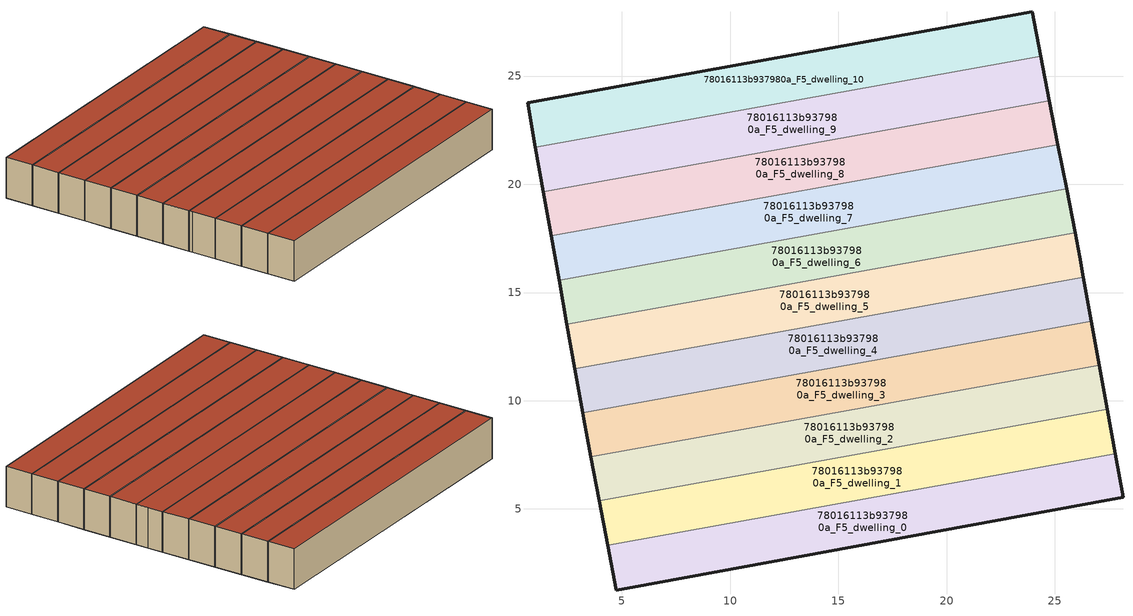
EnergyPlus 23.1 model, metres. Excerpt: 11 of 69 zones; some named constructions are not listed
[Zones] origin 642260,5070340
78016113b937980a_F5_dwelling_0
 floor to 78016113b937980a_F4_dwelling_0 (EU_floor_Construction): 28.15,5.55 27.79,7.55 4.34,3.33 4.73,1.25 z15
 wall outside (EU_wall_Construction): 27.79,7.55 28.15,5.55 4.73,1.25 4.34,3.33 z15:18
 wall to 78016113b937980a_F5_dwelling_1 (EU_wall_Construction): 4.34,3.33 27.79,7.55 z15:18
 roof outside (EU_roof_Construction): 27.79,7.55 28.15,5.55 4.73,1.25 4.34,3.33 z18
78016113b937980a_F5_dwelling_1
 floor to 78016113b937980a_F4_dwelling_1 (EU_floor_Construction): 27.79,7.55 27.42,9.59 3.95,5.37 4.34,3.33 z15
 wall outside (EU_wall_Construction): 27.42,9.59 27.79,7.55 / 4.34,3.33 3.95,5.37 z15:18
 wall to 78016113b937980a_F5_dwelling_2 (EU_wall_Construction): 3.95,5.37 27.42,9.59 z15:18
 roof outside (EU_roof_Construction): 27.42,9.59 27.79,7.55 4.34,3.33 3.95,5.37 z18
78016113b937980a_F5_dwelling_10
 floor to 78016113b937980a_F4_dwelling_10 (EU_floor_Construction): 24.35,25.92 23.95,27.96 0.64,23.77 1,21.71 z15
 wall outside (EU_wall_Construction): 1,21.71 0.64,23.77 23.95,27.96 24.35,25.92 z15:18
 wall to 78016113b937980a_F5_dwelling_9 (EU_wall_Construction): 24.35,25.92 1,21.71 z15:18
 roof outside (EU_roof_Construction): 23.95,27.96 24.35,25.92 1,21.71 0.64,23.77 z18
78016113b937980a_F5_dwelling_2
 floor to 78016113b937980a_F4_dwelling_2 (EU_floor_Construction): 27.42,9.59 27.06,11.64 3.57,7.41 3.95,5.37 z15
 wall outside (EU_wall_Construction): 27.06,11.64 27.42,9.59 / 3.95,5.37 3.57,7.41 z15:18
 wall to 78016113b937980a_F5_dwelling_3 (EU_wall_Construction): 3.57,7.41 27.06,11.64 z15:18
 roof outside (EU_roof_Construction): 27.06,11.64 27.42,9.59 3.95,5.37 3.57,7.41 z18
78016113b937980a_F5_dwelling_3
 floor to 78016113b937980a_F4_dwelling_3 (EU_floor_Construction): 27.06,11.64 26.69,13.67 3.19,9.44 3.24,9.16 3.57,7.41 z15
 wall outside (EU_wall_Construction): 26.69,13.67 27.06,11.64 / 3.57,7.41 3.24,9.16 3.19,9.44 z15:18
 wall to 78016113b937980a_F5_dwelling_4 (EU_wall_Construction): 3.19,9.44 26.69,13.67 z15:18
 roof outside (EU_roof_Construction): 26.69,13.67 27.06,11.64 3.57,7.41 3.24,9.16 3.19,9.44 z18
78016113b937980a_F5_dwelling_4
 floor to 78016113b937980a_F4_dwelling_4 (EU_floor_Construction): 26.69,13.67 26.32,15.71 2.82,11.48 3.19,9.44 z15
 wall outside (EU_wall_Construction): 26.32,15.71 26.69,13.67 / 3.19,9.44 2.82,11.48 z15:18
 wall to 78016113b937980a_F5_dwelling_5 (EU_wall_Construction): 2.82,11.48 26.32,15.71 z15:18
 roof outside (EU_roof_Construction): 26.32,15.71 26.69,13.67 3.19,9.44 2.82,11.48 z18
78016113b937980a_F5_dwelling_5
 floor to 78016113b937980a_F4_dwelling_5 (EU_floor_Construction): 26.32,15.71 26.15,16.66 25.94,17.75 2.46,13.52 2.82,11.48 z15
 wall outside (EU_wall_Construction): 2.82,11.48 2.46,13.52 / 25.94,17.75 26.15,16.66 26.32,15.71 z15:18
 wall to 78016113b937980a_F5_dwelling_6 (EU_wall_Construction): 2.46,13.52 25.94,17.75 z15:18
 roof outside (EU_roof_Construction): 25.94,17.75 26.15,16.66 26.32,15.71 2.82,11.48 2.46,13.52 z18
78016113b937980a_F5_dwelling_6
 floor to 78016113b937980a_F4_dwelling_6 (EU_floor_Construction): 25.94,17.75 25.55,19.79 2.1,15.57 2.46,13.52 z15
 wall outside (EU_wall_Construction): 25.55,19.79 25.94,17.75 / 2.46,13.52 2.1,15.57 z15:18
 wall to 78016113b937980a_F5_dwelling_7 (EU_wall_Construction): 2.1,15.57 25.55,19.79 z15:18
 roof outside (EU_roof_Construction): 25.55,19.79 25.94,17.75 2.46,13.52 2.1,15.57 z18
78016113b937980a_F5_dwelling_7
 floor to 78016113b937980a_F4_dwelling_7 (EU_floor_Construction): 25.55,19.79 25.15,21.83 1.73,17.61 2.1,15.57 z15
 wall outside (EU_wall_Construction): 25.15,21.83 25.55,19.79 / 2.1,15.57 1.73,17.61 z15:18
 wall to 78016113b937980a_F5_dwelling_8 (EU_wall_Construction): 1.73,17.61 25.15,21.83 z15:18
 roof outside (EU_roof_Construction): 25.15,21.83 25.55,19.79 2.1,15.57 1.73,17.61 z18
78016113b937980a_F5_dwelling_8
 floor to 78016113b937980a_F4_dwelling_8 (EU_floor_Construction): 25.15,21.83 24.75,23.87 1.37,19.66 1.73,17.61 z15
 wall outside (EU_wall_Construction): 24.75,23.87 25.15,21.83 / 1.73,17.61 1.37,19.66 z15:18
 wall to 78016113b937980a_F5_dwelling_9 (EU_wall_Construction): 1.37,19.66 24.75,23.87 z15:18
 roof outside (EU_roof_Construction): 24.75,23.87 25.15,21.83 1.73,17.61 1.37,19.66 z18
78016113b937980a_F5_dwelling_9
 floor to 78016113b937980a_F4_dwelling_9 (EU_floor_Construction): 24.75,23.87 24.35,25.92 1,21.71 1.37,19.66 z15
 wall outside (EU_wall_Construction): 24.35,25.92 24.75,23.87 / 1.37,19.66 1,21.71 z15:18
 roof outside (EU_roof_Construction): 24.35,25.92 24.75,23.87 1.37,19.66 1,21.71 z18
[HVACTEMPLATE:THERMOSTAT] Constant Heating Setpoint=20; Constant Cooling Setpoint=50
EU_HeatOnly_78016113b937980a_F1_dwelling_8; EU_HeatOnly_78016113b937980a_F1_dwelling_9; EU_HeatOnly_78016113b937980a_F1_dwelling_10; EU_HeatOnly_78016113b937980a_F1_dwelling_11; EU_HeatOnly_78016113b937980a_F2_dwelling_0; EU_HeatOnly_78016113b937980a_F2_dwelling_1; EU_HeatOnly_78016113b937980a_F2_dwelling_2; EU_HeatOnly_78016113b937980a_F2_dwelling_3; EU_HeatOnly_78016113b937980a_F2_dwelling_4; EU_HeatOnly_78016113b937980a_F2_dwelling_5; EU_HeatOnly_78016113b937980a_F2_dwelling_6; EU_HeatOnly_78016113b937980a_F2_dwelling_7; EU_HeatOnly_78016113b937980a_F2_dwelling_8; EU_HeatOnly_78016113b937980a_F2_dwelling_9; EU_HeatOnly_78016113b937980a_F2_dwelling_10; EU_HeatOnly_78016113b937980a_F2_dwelling_11; EU_HeatOnly_78016113b937980a_F3_dwelling_0; EU_HeatOnly_78016113b937980a_F3_dwelling_1; EU_HeatOnly_78016113b937980a_F3_dwelling_2; EU_HeatOnly_78016113b937980a_F3_dwelling_3; EU_HeatOnly_78016113b937980a_F3_dwelling_4; EU_HeatOnly_78016113b937980a_F3_dwelling_5; EU_HeatOnly_78016113b937980a_F3_dwelling_6; EU_HeatOnly_78016113b937980a_F3_dwelling_7; EU_HeatOnly_78016113b937980a_F3_dwelling_8; EU_HeatOnly_78016113b937980a_F3_dwelling_9; EU_HeatOnly_78016113b937980a_F3_dwelling_10; EU_HeatOnly_78016113b937980a_F4_dwelling_0; EU_HeatOnly_78016113b937980a_F4_dwelling_1; EU_HeatOnly_78016113b937980a_F4_dwelling_2; EU_HeatOnly_78016113b937980a_F4_dwelling_3; EU_HeatOnly_78016113b937980a_F4_dwelling_4; EU_HeatOnly_78016113b937980a_F4_dwelling_5; EU_HeatOnly_78016113b937980a_F4_dwelling_6; EU_HeatOnly_78016113b937980a_F4_dwelling_7; EU_HeatOnly_78016113b937980a_F4_dwelling_8; EU_HeatOnly_78016113b937980a_F4_dwelling_9; EU_HeatOnly_78016113b937980a_F4_dwelling_10; EU_HeatOnly_78016113b937980a_F5_dwelling_0; EU_HeatOnly_78016113b937980a_F5_dwelling_1; EU_HeatOnly_78016113b937980a_F5_dwelling_2; EU_HeatOnly_78016113b937980a_F5_dwelling_3; EU_HeatOnly_78016113b937980a_F5_dwelling_4; EU_HeatOnly_78016113b937980a_F5_dwelling_5; EU_HeatOnly_78016113b937980a_F5_dwelling_6; EU_HeatOnly_78016113b937980a_F5_dwelling_7; EU_HeatOnly_78016113b937980a_F5_dwelling_8; EU_HeatOnly_78016113b937980a_F5_dwelling_9; EU_HeatOnly_78016113b937980a_F5_dwelling_10
[SCHEDULE:FILE] Column Number=1; Rows to Skip at Top=0; Number of Hours of Data=8760; Column Separator=Comma; Interpolate to Timestep=No; Minutes per Item=60; Adjust Schedule for Daylight Savings=Yes
Name | File
EU_Step8_GainSchedule_78016113b937980a_F0_dwelling_4_f000 | ../../schedules/78016113b937980a/78016113b937980a_F0_dwelling_4_f000_gain.csv
EU_Step8_GainSchedule_78016113b937980a_F0_dwelling_5_f000 | ../../schedules/78016113b937980a/78016113b937980a_F0_dwelling_5_f000_gain.csv
EU_Step8_GainSchedule_78016113b937980a_F0_dwelling_6_f000 | ../../schedules/78016113b937980a/78016113b937980a_F0_dwelling_6_f000_gain.csv
EU_Step8_GainSchedule_78016113b937980a_F0_dwelling_7_f000 | ../../schedules/78016113b937980a/78016113b937980a_F0_dwelling_7_f000_gain.csv
EU_Step8_GainSchedule_78016113b937980a_F0_dwelling_8_f000 | ../../schedules/78016113b937980a/78016113b937980a_F0_dwelling_8_f000_gain.csv
EU_Step8_GainSchedule_78016113b937980a_F0_dwelling_9_f000 | ../../schedules/78016113b937980a/78016113b937980a_F0_dwelling_9_f000_gain.csv
EU_Step8_GainSchedule_78016113b937980a_F0_dwelling_10_f000 | ../../schedules/78016113b937980a/78016113b937980a_F0_dwelling_10_f000_gain.csv
EU_Step8_GainSchedule_78016113b937980a_F0_dwelling_11_f000 | ../../schedules/78016113b937980a/78016113b937980a_F0_dwelling_11_f000_gain.csv
EU_Step8_GainSchedule_78016113b937980a_F1_dwelling_0_f000 | ../../schedules/78016113b937980a/78016113b937980a_F1_dwelling_0_f000_gain.csv
EU_Step8_GainSchedule_78016113b937980a_F1_dwelling_1_f000 | ../../schedules/78016113b937980a/78016113b937980a_F1_dwelling_1_f000_gain.csv
EU_Step8_GainSchedule_78016113b937980a_F1_dwelling_2_f000 | ../../schedules/78016113b937980a/78016113b937980a_F1_dwelling_2_f000_gain.csv
EU_Step8_GainSchedule_78016113b937980a_F1_dwelling_3_f000 | ../../schedules/78016113b937980a/78016113b937980a_F1_dwelling_3_f000_gain.csv
EU_Step8_GainSchedule_78016113b937980a_F1_dwelling_4_f000 | ../../schedules/78016113b937980a/78016113b937980a_F1_dwelling_4_f000_gain.csv
EU_Step8_GainSchedule_78016113b937980a_F1_dwelling_5_f000 | ../../schedules/78016113b937980a/78016113b937980a_F1_dwelling_5_f000_gain.csv
EU_Step8_GainSchedule_78016113b937980a_F1_dwelling_6_f000 | ../../schedules/78016113b937980a/78016113b937980a_F1_dwelling_6_f000_gain.csv
EU_Step8_GainSchedule_78016113b937980a_F1_dwelling_7_f000 | ../../schedules/78016113b937980a/78016113b937980a_F1_dwelling_7_f000_gain.csv
EU_Step8_GainSchedule_78016113b937980a_F1_dwelling_8_f000 | ../../schedules/78016113b937980a/78016113b937980a_F1_dwelling_8_f000_gain.csv
EU_Step8_GainSchedule_78016113b937980a_F1_dwelling_9_f000 | ../../schedules/78016113b937980a/78016113b937980a_F1_dwelling_9_f000_gain.csv
EU_Step8_GainSchedule_78016113b937980a_F1_dwelling_10_f000 | ../../schedules/78016113b937980a/78016113b937980a_F1_dwelling_10_f000_gain.csv
EU_Step8_GainSchedule_78016113b937980a_F1_dwelling_11_f000 | ../../schedules/78016113b937980a/78016113b937980a_F1_dwelling_11_f000_gain.csv
EU_Step8_GainSchedule_78016113b937980a_F2_dwelling_0_f000 | ../../schedules/78016113b937980a/78016113b937980a_F2_dwelling_0_f000_gain.csv
EU_Step8_GainSchedule_78016113b937980a_F2_dwelling_1_f000 | ../../schedules/78016113b937980a/78016113b937980a_F2_dwelling_1_f000_gain.csv
EU_Step8_GainSchedule_78016113b937980a_F2_dwelling_2_f000 | ../../schedules/78016113b937980a/78016113b937980a_F2_dwelling_2_f000_gain.csv
EU_Step8_GainSchedule_78016113b937980a_F2_dwelling_3_f000 | ../../schedules/78016113b937980a/78016113b937980a_F2_dwelling_3_f000_gain.csv
EU_Step8_GainSchedule_78016113b937980a_F2_dwelling_4_f000 | ../../schedules/78016113b937980a/78016113b937980a_F2_dwelling_4_f000_gain.csv
EU_Step8_GainSchedule_78016113b937980a_F2_dwelling_5_f000 | ../../schedules/78016113b937980a/78016113b937980a_F2_dwelling_5_f000_gain.csv
EU_Step8_GainSchedule_78016113b937980a_F2_dwelling_6_f000 | ../../schedules/78016113b937980a/78016113b937980a_F2_dwelling_6_f000_gain.csv
EU_Step8_GainSchedule_78016113b937980a_F2_dwelling_7_f000 | ../../schedules/78016113b937980a/78016113b937980a_F2_dwelling_7_f000_gain.csv
EU_Step8_GainSchedule_78016113b937980a_F2_dwelling_8_f000 | ../../schedules/78016113b937980a/78016113b937980a_F2_dwelling_8_f000_gain.csv
EU_Step8_GainSchedule_78016113b937980a_F2_dwelling_9_f000 | ../../schedules/78016113b937980a/78016113b937980a_F2_dwelling_9_f000_gain.csv
EU_Step8_GainSchedule_78016113b937980a_F2_dwelling_10_f000 | ../../schedules/78016113b937980a/78016113b937980a_F2_dwelling_10_f000_gain.csv
EU_Step8_GainSchedule_78016113b937980a_F2_dwelling_11_f000 | ../../schedules/78016113b937980a/78016113b937980a_F2_dwelling_11_f000_gain.csv
